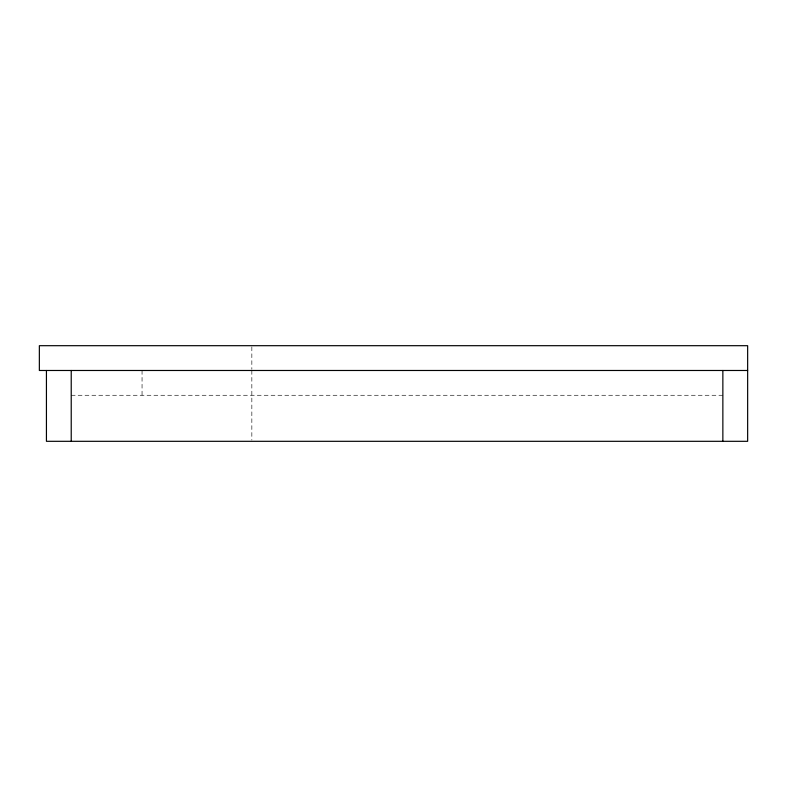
<?xml version="1.0" encoding="UTF-8"?>
<svg xmlns="http://www.w3.org/2000/svg" width="787" height="787" viewBox="0 0 787 787"><rect width="100%" height="100%" fill="white"/><g stroke="black" fill="none" stroke-linecap="round" stroke-linejoin="round"><path stroke-width="0.59" stroke-dasharray="3.94 2.95" d="M71.224 395.271L722.859 395.271M251.84 346.87L251.84 369.3M251.84 370.48L251.84 440.09M142.054 370.48L142.054 395.271"/><path stroke-width="1.18" d="M747.65 370.48L39.35 370.48L39.35 345.69L747.65 345.69L747.65 441.31L46.433 441.31L46.433 370.48M722.859 370.48L722.859 441.31M71.224 370.48L71.224 441.31"/></g></svg>
